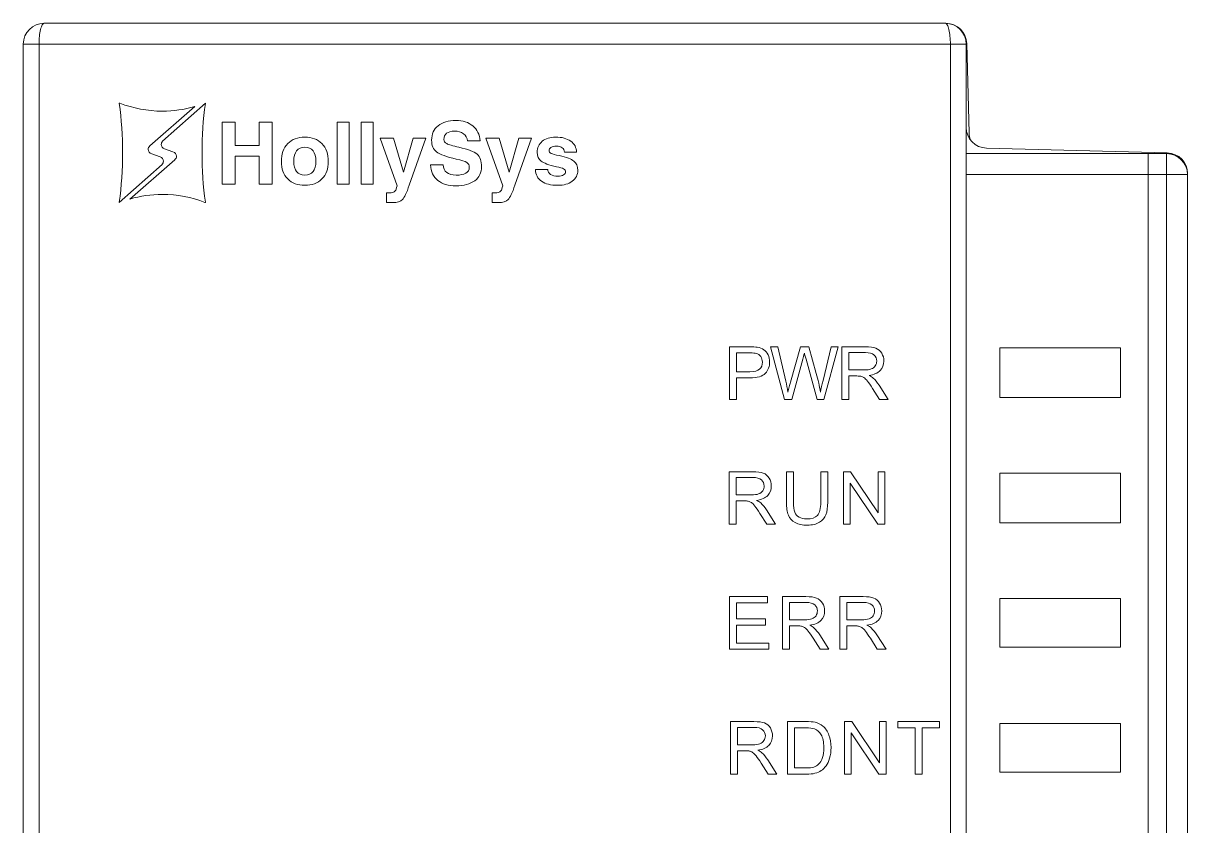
# Model space of a CAD drawing. Header units: millimetres. Extents: x 33157 to 59611, y -29750 to 1750.
# Drawn here: x 53667.38 to 53712.09, y -640.01 to -609.18 of the extents above; entities that cross this region are included whole.
import ezdxf

# ---------------------------------------------------------------- set-up
doc = ezdxf.new("R2010")
doc.units = ezdxf.units.MM
doc.layers.get('0').update_dxf_attribs({"lineweight": 18})
doc.layers.add('layer 1', color=7, linetype='Continuous', lineweight=18)
doc.layers.add('细实线', color=7, linetype='Continuous', lineweight=20)

# ---------------------------------------------------------------- blocks, each defined once
blk = doc.blocks.new('LK240S')
at = {"layer": 'layer 1', "lineweight": 9}
for points in [[(53767.908, -643.128), (53772.541, -643.128), (53772.541, -641.224), (53767.908, -641.224)], [(53767.908, -647.938), (53772.541, -647.938), (53772.541, -646.035), (53767.908, -646.035)], [(53767.908, -652.723), (53772.541, -652.723), (53772.541, -650.845), (53767.908, -650.845)], [(53767.908, -657.523), (53772.541, -657.523), (53772.541, -655.645), (53767.908, -655.645)]]:
    blk.add_lwpolyline(points, close=True, dxfattribs=at)
at = {"layer": 'layer 1'}
for points, knots in [([(53773.603, -633.749), (53773.603, -633.749), (53774.319, -633.749), (53774.319, -633.749), (53774.531, -633.749), (53774.735, -633.833), (53774.885, -633.983), (53775.035, -634.133), (53775.119, -634.337), (53775.119, -634.549), (53775.119, -634.549), (53775.119, -699.34), (53775.119, -699.34), (53775.119, -699.34), (53766.619, -704.243), (53766.619, -704.243), (53766.619, -704.243), (53766.62, -701.29), (53766.62, -701.29), (53766.62, -701.29), (53771.603, -698.413), (53771.603, -698.413), (53772.841, -697.698), (53773.603, -696.378), (53773.603, -694.949), (53773.603, -694.949), (53773.603, -633.749), (53773.603, -633.749)], [0, 0, 0, 0, 139040.035363, 139040.035363, 139040.035363, 278080.070727, 278080.070727, 278080.070727, 417120.10609, 417120.10609, 417120.10609, 556160.141454, 556160.141454, 556160.141454, 695200.176817, 695200.176817, 695200.176817, 834240.212181, 834240.212181, 834240.212181, 973280.247544, 973280.247544, 973280.247544, 1112320.282907, 1112320.282907, 1112320.282907, 1251360.318271, 1251360.318271, 1251360.318271, 1251360.318271]), ([(53735.679, -633.881), (53735.679, -633.881), (53735.679, -633.881), (53735.679, -633.881), (53735.679, -633.881), (53735.349, -633.76), (53735.349, -633.76), (53735.271, -633.744), (53735.213, -633.675), (53735.213, -633.592), (53735.213, -633.54), (53735.236, -633.495), (53735.272, -633.463), (53735.272, -633.463), (53735.272, -633.462), (53735.272, -633.462), (53735.272, -633.462), (53737, -631.951), (53737, -631.951), (53736.605, -632.064), (53736.189, -632.125), (53735.758, -632.125), (53735.184, -632.125), (53734.636, -632.017), (53734.132, -631.822), (53734.124, -631.819), (53734.115, -631.817), (53734.107, -631.814), (53734.107, -631.814), (53734.107, -631.824), (53734.107, -631.824), (53734.19, -632.446), (53734.234, -633.08), (53734.234, -633.725), (53734.234, -634.369), (53734.19, -635.003), (53734.107, -635.624), (53734.107, -635.624), (53734.107, -635.638), (53734.107, -635.638), (53734.107, -635.638), (53735.746, -634.169), (53735.746, -634.169), (53735.746, -634.169), (53735.746, -634.168), (53735.746, -634.168), (53735.778, -634.137), (53735.799, -634.093), (53735.799, -634.044), (53735.799, -633.968), (53735.748, -633.903), (53735.679, -633.881)], [0, 0, 0, 0, 134971.403303, 134971.403303, 134971.403303, 269942.806607, 269942.806607, 269942.806607, 404914.20991, 404914.20991, 404914.20991, 539885.613213, 539885.613213, 539885.613213, 674857.016516, 674857.016516, 674857.016516, 809828.41982, 809828.41982, 809828.41982, 944799.823123, 944799.823123, 944799.823123, 1079771.226426, 1079771.226426, 1079771.226426, 1214742.62973, 1214742.62973, 1214742.62973, 1349714.033033, 1349714.033033, 1349714.033033, 1484685.436336, 1484685.436336, 1484685.436336, 1619656.839639, 1619656.839639, 1619656.839639, 1754628.242943, 1754628.242943, 1754628.242943, 1889599.646246, 1889599.646246, 1889599.646246, 2024571.049549, 2024571.049549, 2024571.049549, 2159542.452853, 2159542.452853, 2159542.452853, 2294513.856156, 2294513.856156, 2294513.856156, 2294513.856156]), ([(53735.837, -633.57), (53735.837, -633.57), (53735.837, -633.57), (53735.837, -633.57), (53735.837, -633.57), (53736.167, -633.69), (53736.167, -633.69), (53736.245, -633.707), (53736.303, -633.776), (53736.303, -633.859), (53736.303, -633.91), (53736.28, -633.956), (53736.244, -633.988), (53736.244, -633.988), (53736.244, -633.989), (53736.244, -633.989), (53736.244, -633.989), (53734.516, -635.5), (53734.516, -635.5), (53734.911, -635.387), (53735.327, -635.325), (53735.758, -635.325), (53736.332, -635.325), (53736.88, -635.433), (53737.384, -635.629), (53737.392, -635.632), (53737.401, -635.634), (53737.409, -635.637), (53737.409, -635.637), (53737.409, -635.626), (53737.409, -635.626), (53737.326, -635.005), (53737.281, -634.371), (53737.281, -633.726), (53737.281, -633.082), (53737.326, -632.448), (53737.409, -631.826), (53737.409, -631.826), (53737.409, -631.813), (53737.409, -631.813), (53737.409, -631.813), (53735.77, -633.281), (53735.77, -633.281), (53735.77, -633.281), (53735.77, -633.282), (53735.77, -633.282), (53735.738, -633.314), (53735.717, -633.357), (53735.717, -633.406), (53735.717, -633.483), (53735.767, -633.547), (53735.837, -633.57)], [0, 0, 0, 0, 134976.599701, 134976.599701, 134976.599701, 269953.199403, 269953.199403, 269953.199403, 404929.799104, 404929.799104, 404929.799104, 539906.398805, 539906.398805, 539906.398805, 674882.998507, 674882.998507, 674882.998507, 809859.598208, 809859.598208, 809859.598208, 944836.197909, 944836.197909, 944836.197909, 1079812.797611, 1079812.797611, 1079812.797611, 1214789.397312, 1214789.397312, 1214789.397312, 1349765.997014, 1349765.997014, 1349765.997014, 1484742.596715, 1484742.596715, 1484742.596715, 1619719.196416, 1619719.196416, 1619719.196416, 1754695.796118, 1754695.796118, 1754695.796118, 1889672.395819, 1889672.395819, 1889672.395819, 2024648.99552, 2024648.99552, 2024648.99552, 2159625.595222, 2159625.595222, 2159625.595222, 2294602.194923, 2294602.194923, 2294602.194923, 2294602.194923]), ([(53738.053, -632.548), (53738.053, -632.548), (53738.301, -632.548), (53738.301, -632.548), (53738.301, -632.548), (53738.55, -632.548), (53738.55, -632.548), (53738.55, -632.548), (53738.55, -633.439), (53738.55, -633.439), (53738.55, -633.439), (53739.481, -633.439), (53739.481, -633.439), (53739.481, -633.439), (53739.481, -632.548), (53739.481, -632.548), (53739.481, -632.548), (53739.729, -632.548), (53739.729, -632.548), (53739.729, -632.548), (53739.979, -632.548), (53739.979, -632.548), (53739.979, -632.548), (53739.979, -634.928), (53739.979, -634.928), (53739.979, -634.928), (53739.731, -634.928), (53739.731, -634.928), (53739.731, -634.928), (53739.481, -634.928), (53739.481, -634.928), (53739.481, -634.928), (53739.481, -633.849), (53739.481, -633.849), (53739.481, -633.849), (53738.55, -633.849), (53738.55, -633.849), (53738.55, -633.849), (53738.55, -634.928), (53738.55, -634.928), (53738.55, -634.928), (53738.302, -634.928), (53738.302, -634.928), (53738.302, -634.928), (53738.053, -634.928), (53738.053, -634.928), (53738.053, -634.928), (53738.053, -632.548), (53738.053, -632.548)], [0, 0, 0, 0, 135282.318152, 135282.318152, 135282.318152, 270564.636305, 270564.636305, 270564.636305, 405846.954457, 405846.954457, 405846.954457, 541129.27261, 541129.27261, 541129.27261, 676411.590762, 676411.590762, 676411.590762, 811693.908914, 811693.908914, 811693.908914, 946976.227067, 946976.227067, 946976.227067, 1082258.545219, 1082258.545219, 1082258.545219, 1217540.863372, 1217540.863372, 1217540.863372, 1352823.181524, 1352823.181524, 1352823.181524, 1488105.499676, 1488105.499676, 1488105.499676, 1623387.817829, 1623387.817829, 1623387.817829, 1758670.135981, 1758670.135981, 1758670.135981, 1893952.454134, 1893952.454134, 1893952.454134, 2029234.772286, 2029234.772286, 2029234.772286, 2164517.090438, 2164517.090438, 2164517.090438, 2164517.090438]), ([(53742.468, -632.548), (53742.468, -632.548), (53742.699, -632.548), (53742.699, -632.548), (53742.699, -632.548), (53742.932, -632.548), (53742.932, -632.548), (53742.932, -632.548), (53742.932, -634.928), (53742.932, -634.928), (53742.932, -634.928), (53742.701, -634.928), (53742.701, -634.928), (53742.701, -634.928), (53742.468, -634.928), (53742.468, -634.928), (53742.468, -634.928), (53742.468, -632.548), (53742.468, -632.548)], [0, 0, 0, 0, 143258.309483, 143258.309483, 143258.309483, 286516.618966, 286516.618966, 286516.618966, 429774.92845, 429774.92845, 429774.92845, 573033.237933, 573033.237933, 573033.237933, 716291.547416, 716291.547416, 716291.547416, 859549.856899, 859549.856899, 859549.856899, 859549.856899]), ([(53743.39, -632.548), (53743.39, -632.548), (53743.621, -632.548), (53743.621, -632.548), (53743.621, -632.548), (53743.854, -632.548), (53743.854, -632.548), (53743.854, -632.548), (53743.854, -634.928), (53743.854, -634.928), (53743.854, -634.928), (53743.623, -634.928), (53743.623, -634.928), (53743.623, -634.928), (53743.39, -634.928), (53743.39, -634.928), (53743.39, -634.928), (53743.39, -632.548), (53743.39, -632.548)], [0, 0, 0, 0, 143260.751696, 143260.751696, 143260.751696, 286521.503392, 286521.503392, 286521.503392, 429782.255088, 429782.255088, 429782.255088, 573043.006784, 573043.006784, 573043.006784, 716303.75848, 716303.75848, 716303.75848, 859564.510176, 859564.510176, 859564.510176, 859564.510176]), ([(53747.472, -633.263), (53747.463, -633.15), (53747.414, -633.059), (53747.323, -632.993), (53747.232, -632.926), (53747.114, -632.893), (53746.969, -632.893), (53746.843, -632.893), (53746.744, -632.921), (53746.673, -632.976), (53746.601, -633.032), (53746.566, -633.109), (53746.566, -633.209), (53746.566, -633.28), (53746.603, -633.335), (53746.678, -633.374), (53746.751, -633.413), (53746.907, -633.458), (53747.146, -633.511), (53747.492, -633.589), (53747.724, -633.679), (53747.84, -633.78), (53747.957, -633.881), (53748.016, -634.042), (53748.016, -634.264), (53748.016, -634.488), (53747.928, -634.665), (53747.752, -634.796), (53747.576, -634.928), (53747.338, -634.993), (53747.037, -634.993), (53746.736, -634.993), (53746.501, -634.923), (53746.331, -634.784), (53746.162, -634.645), (53746.071, -634.447), (53746.059, -634.19), (53746.059, -634.19), (53746.538, -634.19), (53746.538, -634.19), (53746.544, -634.316), (53746.59, -634.413), (53746.676, -634.481), (53746.762, -634.549), (53746.883, -634.583), (53747.037, -634.583), (53747.196, -634.583), (53747.32, -634.558), (53747.409, -634.506), (53747.498, -634.455), (53747.543, -634.384), (53747.543, -634.294), (53747.543, -634.204), (53747.511, -634.138), (53747.447, -634.096), (53747.384, -634.054), (53747.25, -634.01), (53747.045, -633.965), (53746.667, -633.881), (53746.415, -633.789), (53746.287, -633.691), (53746.161, -633.594), (53746.097, -633.442), (53746.097, -633.236), (53746.097, -633.005), (53746.181, -632.822), (53746.349, -632.686), (53746.516, -632.551), (53746.742, -632.483), (53747.027, -632.483), (53747.294, -632.483), (53747.511, -632.553), (53747.679, -632.694), (53747.846, -632.835), (53747.939, -633.024), (53747.957, -633.263), (53747.957, -633.263), (53747.472, -633.263), (53747.472, -633.263)], [0, 0, 0, 0, 133463.92279, 133463.92279, 133463.92279, 266927.84558, 266927.84558, 266927.84558, 400391.76837, 400391.76837, 400391.76837, 533855.69116, 533855.69116, 533855.69116, 667319.61395, 667319.61395, 667319.61395, 800783.536741, 800783.536741, 800783.536741, 934247.459531, 934247.459531, 934247.459531, 1067711.382321, 1067711.382321, 1067711.382321, 1201175.305111, 1201175.305111, 1201175.305111, 1334639.227901, 1334639.227901, 1334639.227901, 1468103.150691, 1468103.150691, 1468103.150691, 1601567.073481, 1601567.073481, 1601567.073481, 1735030.996271, 1735030.996271, 1735030.996271, 1868494.919061, 1868494.919061, 1868494.919061, 2001958.841851, 2001958.841851, 2001958.841851, 2135422.764642, 2135422.764642, 2135422.764642, 2268886.687432, 2268886.687432, 2268886.687432, 2402350.610222, 2402350.610222, 2402350.610222, 2535814.533012, 2535814.533012, 2535814.533012, 2669278.455802, 2669278.455802, 2669278.455802, 2802742.378592, 2802742.378592, 2802742.378592, 2936206.301382, 2936206.301382, 2936206.301382, 3069670.224172, 3069670.224172, 3069670.224172, 3203134.146962, 3203134.146962, 3203134.146962, 3336598.069752, 3336598.069752, 3336598.069752, 3470061.992543, 3470061.992543, 3470061.992543, 3470061.992543]), ([(53740.571, -634.727), (53740.408, -634.562), (53740.327, -634.339), (53740.327, -634.058), (53740.327, -633.771), (53740.408, -633.543), (53740.571, -633.374), (53740.733, -633.206), (53740.952, -633.121), (53741.228, -633.121), (53741.505, -633.121), (53741.725, -633.206), (53741.887, -633.374), (53742.049, -633.543), (53742.13, -633.771), (53742.13, -634.058), (53742.13, -634.339), (53742.049, -634.562), (53741.887, -634.727), (53741.725, -634.892), (53741.505, -634.974), (53741.228, -634.974), (53740.952, -634.974), (53740.733, -634.892), (53740.571, -634.727)], [0, 0, 0, 0, 140068.244297, 140068.244297, 140068.244297, 280136.488594, 280136.488594, 280136.488594, 420204.732892, 420204.732892, 420204.732892, 560272.977189, 560272.977189, 560272.977189, 700341.221486, 700341.221486, 700341.221486, 840409.465783, 840409.465783, 840409.465783, 980477.71008, 980477.71008, 980477.71008, 1120545.954378, 1120545.954378, 1120545.954378, 1120545.954378]), ([(53745.239, -634.966), (53745.137, -635.263), (53745.05, -635.449), (53744.978, -635.525), (53744.905, -635.6), (53744.776, -635.638), (53744.59, -635.638), (53744.59, -635.638), (53744.368, -635.633), (53744.368, -635.633), (53744.368, -635.633), (53744.368, -635.261), (53744.368, -635.261), (53744.379, -635.265), (53744.409, -635.267), (53744.457, -635.267), (53744.582, -635.267), (53744.663, -635.242), (53744.7, -635.191), (53744.724, -635.159), (53744.748, -635.092), (53744.772, -634.99), (53744.772, -634.99), (53744.115, -633.167), (53744.115, -633.167), (53744.115, -633.167), (53744.37, -633.167), (53744.37, -633.167), (53744.37, -633.167), (53744.628, -633.167), (53744.628, -633.167), (53744.628, -633.167), (53745.011, -634.474), (53745.011, -634.474), (53745.011, -634.474), (53745.012, -634.474), (53745.012, -634.474), (53745.012, -634.474), (53745.385, -633.167), (53745.385, -633.167), (53745.385, -633.167), (53745.628, -633.167), (53745.628, -633.167), (53745.628, -633.167), (53745.871, -633.167), (53745.871, -633.167), (53745.871, -633.167), (53745.239, -634.966), (53745.239, -634.966)], [0, 0, 0, 0, 135298.831799, 135298.831799, 135298.831799, 270597.663598, 270597.663598, 270597.663598, 405896.495396, 405896.495396, 405896.495396, 541195.327195, 541195.327195, 541195.327195, 676494.158994, 676494.158994, 676494.158994, 811792.990793, 811792.990793, 811792.990793, 947091.822592, 947091.822592, 947091.822592, 1082390.654391, 1082390.654391, 1082390.654391, 1217689.486189, 1217689.486189, 1217689.486189, 1352988.317988, 1352988.317988, 1352988.317988, 1488287.149787, 1488287.149787, 1488287.149787, 1623585.981586, 1623585.981586, 1623585.981586, 1758884.813385, 1758884.813385, 1758884.813385, 1894183.645184, 1894183.645184, 1894183.645184, 2029482.476982, 2029482.476982, 2029482.476982, 2164781.308781, 2164781.308781, 2164781.308781, 2164781.308781]), ([(53749.296, -634.966), (53749.194, -635.263), (53749.107, -635.449), (53749.035, -635.525), (53748.962, -635.6), (53748.833, -635.638), (53748.647, -635.638), (53748.647, -635.638), (53748.425, -635.633), (53748.425, -635.633), (53748.425, -635.633), (53748.425, -635.261), (53748.425, -635.261), (53748.436, -635.265), (53748.466, -635.267), (53748.515, -635.267), (53748.639, -635.267), (53748.72, -635.242), (53748.758, -635.191), (53748.781, -635.159), (53748.805, -635.092), (53748.829, -634.99), (53748.829, -634.99), (53748.172, -633.167), (53748.172, -633.167), (53748.172, -633.167), (53748.428, -633.167), (53748.428, -633.167), (53748.428, -633.167), (53748.685, -633.167), (53748.685, -633.167), (53748.685, -633.167), (53749.068, -634.474), (53749.068, -634.474), (53749.068, -634.474), (53749.069, -634.474), (53749.069, -634.474), (53749.069, -634.474), (53749.442, -633.167), (53749.442, -633.167), (53749.442, -633.167), (53749.685, -633.167), (53749.685, -633.167), (53749.685, -633.167), (53749.928, -633.167), (53749.928, -633.167), (53749.928, -633.167), (53749.296, -634.966), (53749.296, -634.966)], [0, 0, 0, 0, 135308.984877, 135308.984877, 135308.984877, 270617.969754, 270617.969754, 270617.969754, 405926.954632, 405926.954632, 405926.954632, 541235.939509, 541235.939509, 541235.939509, 676544.924386, 676544.924386, 676544.924386, 811853.909263, 811853.909263, 811853.909263, 947162.894141, 947162.894141, 947162.894141, 1082471.879018, 1082471.879018, 1082471.879018, 1217780.863895, 1217780.863895, 1217780.863895, 1353089.848772, 1353089.848772, 1353089.848772, 1488398.833649, 1488398.833649, 1488398.833649, 1623707.818527, 1623707.818527, 1623707.818527, 1759016.803404, 1759016.803404, 1759016.803404, 1894325.788281, 1894325.788281, 1894325.788281, 2029634.773158, 2029634.773158, 2029634.773158, 2164943.758036, 2164943.758036, 2164943.758036, 2164943.758036]), ([(53751.197, -633.696), (53751.197, -633.628), (53751.169, -633.573), (53751.113, -633.532), (53751.057, -633.491), (53750.982, -633.47), (53750.889, -633.47), (53750.8, -633.47), (53750.73, -633.486), (53750.679, -633.516), (53750.629, -633.547), (53750.604, -633.59), (53750.604, -633.645), (53750.604, -633.684), (53750.633, -633.718), (53750.69, -633.746), (53750.746, -633.773), (53750.846, -633.802), (53750.99, -633.835), (53751.275, -633.899), (53751.466, -633.968), (53751.562, -634.044), (53751.659, -634.119), (53751.707, -634.238), (53751.707, -634.4), (53751.707, -634.572), (53751.637, -634.711), (53751.497, -634.817), (53751.357, -634.922), (53751.172, -634.974), (53750.943, -634.974), (53750.672, -634.974), (53750.463, -634.923), (53750.317, -634.819), (53750.17, -634.715), (53750.092, -634.564), (53750.083, -634.366), (53750.083, -634.366), (53750.555, -634.366), (53750.555, -634.366), (53750.559, -634.447), (53750.595, -634.51), (53750.663, -634.556), (53750.732, -634.602), (53750.825, -634.625), (53750.943, -634.625), (53751.036, -634.625), (53751.109, -634.609), (53751.161, -634.577), (53751.213, -634.545), (53751.24, -634.501), (53751.24, -634.444), (53751.24, -634.404), (53751.214, -634.37), (53751.164, -634.342), (53751.113, -634.315), (53751.024, -634.287), (53750.896, -634.259), (53750.598, -634.192), (53750.399, -634.121), (53750.299, -634.047), (53750.198, -633.974), (53750.148, -633.86), (53750.148, -633.705), (53750.148, -633.531), (53750.213, -633.389), (53750.343, -633.282), (53750.474, -633.175), (53750.645, -633.121), (53750.858, -633.121), (53751.097, -633.121), (53751.29, -633.174), (53751.437, -633.279), (53751.584, -633.384), (53751.657, -633.523), (53751.657, -633.696), (53751.657, -633.696), (53751.657, -633.696), (53751.657, -633.696), (53751.657, -633.696), (53751.197, -633.696), (53751.197, -633.696)], [0, 0, 0, 0, 133354.136206, 133354.136206, 133354.136206, 266708.272412, 266708.272412, 266708.272412, 400062.408618, 400062.408618, 400062.408618, 533416.544825, 533416.544825, 533416.544825, 666770.681031, 666770.681031, 666770.681031, 800124.817237, 800124.817237, 800124.817237, 933478.953443, 933478.953443, 933478.953443, 1066833.089649, 1066833.089649, 1066833.089649, 1200187.225855, 1200187.225855, 1200187.225855, 1333541.362061, 1333541.362061, 1333541.362061, 1466895.498267, 1466895.498267, 1466895.498267, 1600249.634474, 1600249.634474, 1600249.634474, 1733603.77068, 1733603.77068, 1733603.77068, 1866957.906886, 1866957.906886, 1866957.906886, 2000312.043092, 2000312.043092, 2000312.043092, 2133666.179298, 2133666.179298, 2133666.179298, 2267020.315504, 2267020.315504, 2267020.315504, 2400374.45171, 2400374.45171, 2400374.45171, 2533728.587917, 2533728.587917, 2533728.587917, 2667082.724123, 2667082.724123, 2667082.724123, 2800436.860329, 2800436.860329, 2800436.860329, 2933790.996535, 2933790.996535, 2933790.996535, 3067145.132741, 3067145.132741, 3067145.132741, 3200499.268947, 3200499.268947, 3200499.268947, 3333853.405153, 3333853.405153, 3333853.405153, 3467207.541359, 3467207.541359, 3467207.541359, 3600561.677566, 3600561.677566, 3600561.677566, 3600561.677566]), ([(53741.544, -634.449), (53741.617, -634.359), (53741.653, -634.227), (53741.653, -634.053), (53741.653, -633.875), (53741.617, -633.74), (53741.544, -633.648), (53741.472, -633.556), (53741.366, -633.51), (53741.228, -633.51), (53741.089, -633.51), (53740.984, -633.556), (53740.912, -633.648), (53740.84, -633.74), (53740.804, -633.875), (53740.804, -634.053), (53740.804, -634.227), (53740.84, -634.359), (53740.912, -634.449), (53740.984, -634.54), (53741.089, -634.585), (53741.228, -634.585), (53741.366, -634.585), (53741.472, -634.54), (53741.544, -634.449)], [0, 0, 0, 0, 140069.464508, 140069.464508, 140069.464508, 280138.929016, 280138.929016, 280138.929016, 420208.393524, 420208.393524, 420208.393524, 560277.858032, 560277.858032, 560277.858032, 700347.32254, 700347.32254, 700347.32254, 840416.787048, 840416.787048, 840416.787048, 980486.251556, 980486.251556, 980486.251556, 1120555.716064, 1120555.716064, 1120555.716064, 1120555.716064]), ([(53761.846, -643.197), (53761.846, -643.197), (53761.846, -641.177), (53761.846, -641.177), (53761.846, -641.177), (53762.741, -641.177), (53762.741, -641.177), (53762.922, -641.177), (53763.058, -641.195), (53763.152, -641.231), (53763.246, -641.267), (53763.32, -641.331), (53763.376, -641.423), (53763.432, -641.515), (53763.46, -641.616), (53763.46, -641.727), (53763.46, -641.871), (53763.414, -641.992), (53763.321, -642.09), (53763.228, -642.188), (53763.085, -642.25), (53762.891, -642.277), (53762.962, -642.311), (53763.016, -642.345), (53763.053, -642.378), (53763.131, -642.449), (53763.205, -642.539), (53763.274, -642.647), (53763.274, -642.647), (53763.623, -643.197), (53763.623, -643.197), (53763.623, -643.197), (53763.289, -643.197), (53763.289, -643.197), (53763.289, -643.197), (53763.022, -642.777), (53763.022, -642.777), (53762.945, -642.655), (53762.88, -642.562), (53762.83, -642.498), (53762.779, -642.433), (53762.734, -642.389), (53762.694, -642.363), (53762.654, -642.337), (53762.613, -642.32), (53762.572, -642.309), (53762.542, -642.303), (53762.493, -642.3), (53762.423, -642.3), (53762.423, -642.3), (53762.114, -642.3), (53762.114, -642.3), (53762.114, -642.3), (53762.114, -643.197), (53762.114, -643.197), (53762.114, -643.197), (53761.846, -643.197), (53761.846, -643.197)], [0, 0, 0, 0, 134579.878537, 134579.878537, 134579.878537, 269159.757074, 269159.757074, 269159.757074, 403739.635611, 403739.635611, 403739.635611, 538319.514147, 538319.514147, 538319.514147, 672899.392684, 672899.392684, 672899.392684, 807479.271221, 807479.271221, 807479.271221, 942059.149758, 942059.149758, 942059.149758, 1076639.028295, 1076639.028295, 1076639.028295, 1211218.906832, 1211218.906832, 1211218.906832, 1345798.785369, 1345798.785369, 1345798.785369, 1480378.663906, 1480378.663906, 1480378.663906, 1614958.542442, 1614958.542442, 1614958.542442, 1749538.420979, 1749538.420979, 1749538.420979, 1884118.299516, 1884118.299516, 1884118.299516, 2018698.178053, 2018698.178053, 2018698.178053, 2153278.05659, 2153278.05659, 2153278.05659, 2287857.935127, 2287857.935127, 2287857.935127, 2422437.813664, 2422437.813664, 2422437.813664, 2557017.692201, 2557017.692201, 2557017.692201, 2557017.692201]), ([(53757.529, -643.197), (53757.529, -643.197), (53757.529, -641.177), (53757.529, -641.177), (53757.529, -641.177), (53758.292, -641.177), (53758.292, -641.177), (53758.426, -641.177), (53758.529, -641.183), (53758.6, -641.196), (53758.699, -641.212), (53758.782, -641.244), (53758.85, -641.29), (53758.917, -641.336), (53758.971, -641.401), (53759.012, -641.485), (53759.053, -641.568), (53759.073, -641.66), (53759.073, -641.76), (53759.073, -641.931), (53759.018, -642.076), (53758.909, -642.195), (53758.8, -642.314), (53758.602, -642.373), (53758.316, -642.373), (53758.316, -642.373), (53757.797, -642.373), (53757.797, -642.373), (53757.797, -642.373), (53757.797, -643.197), (53757.797, -643.197), (53757.797, -643.197), (53757.529, -643.197), (53757.529, -643.197)], [0, 0, 0, 0, 137485.013553, 137485.013553, 137485.013553, 274970.027105, 274970.027105, 274970.027105, 412455.040658, 412455.040658, 412455.040658, 549940.05421, 549940.05421, 549940.05421, 687425.067763, 687425.067763, 687425.067763, 824910.081315, 824910.081315, 824910.081315, 962395.094868, 962395.094868, 962395.094868, 1099880.10842, 1099880.10842, 1099880.10842, 1237365.121973, 1237365.121973, 1237365.121973, 1374850.135525, 1374850.135525, 1374850.135525, 1512335.149078, 1512335.149078, 1512335.149078, 1512335.149078]), ([(53757.797, -642.136), (53757.797, -642.136), (53758.319, -642.136), (53758.319, -642.136), (53758.493, -642.136), (53758.615, -642.104), (53758.688, -642.04), (53758.76, -641.975), (53758.796, -641.885), (53758.796, -641.768), (53758.796, -641.684), (53758.775, -641.611), (53758.732, -641.551), (53758.69, -641.491), (53758.633, -641.451), (53758.564, -641.431), (53758.518, -641.42), (53758.435, -641.414), (53758.314, -641.414), (53758.314, -641.414), (53757.797, -641.414), (53757.797, -641.414), (53757.797, -641.414), (53757.797, -642.136), (53757.797, -642.136)], [0, 0, 0, 0, 140124.788866, 140124.788866, 140124.788866, 280249.577731, 280249.577731, 280249.577731, 420374.366597, 420374.366597, 420374.366597, 560499.155462, 560499.155462, 560499.155462, 700623.944328, 700623.944328, 700623.944328, 840748.733193, 840748.733193, 840748.733193, 980873.522059, 980873.522059, 980873.522059, 1120998.310924, 1120998.310924, 1120998.310924, 1120998.310924]), ([(53759.643, -643.197), (53759.643, -643.197), (53759.111, -641.177), (53759.111, -641.177), (53759.111, -641.177), (53759.388, -641.177), (53759.388, -641.177), (53759.388, -641.177), (53759.691, -642.502), (53759.691, -642.502), (53759.724, -642.64), (53759.753, -642.778), (53759.778, -642.915), (53759.831, -642.699), (53759.862, -642.575), (53759.871, -642.542), (53759.871, -642.542), (53760.253, -641.177), (53760.253, -641.177), (53760.253, -641.177), (53760.575, -641.177), (53760.575, -641.177), (53760.575, -641.177), (53760.865, -642.2), (53760.865, -642.2), (53760.936, -642.454), (53760.989, -642.692), (53761.023, -642.915), (53761.049, -642.787), (53761.084, -642.641), (53761.126, -642.476), (53761.126, -642.476), (53761.441, -641.177), (53761.441, -641.177), (53761.441, -641.177), (53761.71, -641.177), (53761.71, -641.177), (53761.71, -641.177), (53761.157, -643.197), (53761.157, -643.197), (53761.157, -643.197), (53760.897, -643.197), (53760.897, -643.197), (53760.897, -643.197), (53760.473, -641.658), (53760.473, -641.658), (53760.437, -641.529), (53760.415, -641.45), (53760.407, -641.421), (53760.384, -641.513), (53760.364, -641.592), (53760.346, -641.657), (53760.346, -641.657), (53759.922, -643.197), (53759.922, -643.197), (53759.922, -643.197), (53759.643, -643.197), (53759.643, -643.197)], [0, 0, 0, 0, 134570.873986, 134570.873986, 134570.873986, 269141.747972, 269141.747972, 269141.747972, 403712.621958, 403712.621958, 403712.621958, 538283.495945, 538283.495945, 538283.495945, 672854.369931, 672854.369931, 672854.369931, 807425.243917, 807425.243917, 807425.243917, 941996.117903, 941996.117903, 941996.117903, 1076566.991889, 1076566.991889, 1076566.991889, 1211137.865875, 1211137.865875, 1211137.865875, 1345708.739862, 1345708.739862, 1345708.739862, 1480279.613848, 1480279.613848, 1480279.613848, 1614850.487834, 1614850.487834, 1614850.487834, 1749421.36182, 1749421.36182, 1749421.36182, 1883992.235806, 1883992.235806, 1883992.235806, 2018563.109792, 2018563.109792, 2018563.109792, 2153133.983778, 2153133.983778, 2153133.983778, 2287704.857765, 2287704.857765, 2287704.857765, 2422275.731751, 2422275.731751, 2422275.731751, 2556846.605737, 2556846.605737, 2556846.605737, 2556846.605737]), ([(53762.114, -642.068), (53762.114, -642.068), (53762.688, -642.068), (53762.688, -642.068), (53762.81, -642.068), (53762.905, -642.056), (53762.974, -642.03), (53763.042, -642.005), (53763.095, -641.965), (53763.13, -641.909), (53763.166, -641.853), (53763.184, -641.793), (53763.184, -641.728), (53763.184, -641.632), (53763.149, -641.553), (53763.08, -641.492), (53763.011, -641.43), (53762.902, -641.4), (53762.753, -641.4), (53762.753, -641.4), (53762.114, -641.4), (53762.114, -641.4), (53762.114, -641.4), (53762.114, -642.068), (53762.114, -642.068)], [0, 0, 0, 0, 140136.303421, 140136.303421, 140136.303421, 280272.606841, 280272.606841, 280272.606841, 420408.910262, 420408.910262, 420408.910262, 560545.213682, 560545.213682, 560545.213682, 700681.517103, 700681.517103, 700681.517103, 840817.820524, 840817.820524, 840817.820524, 980954.123944, 980954.123944, 980954.123944, 1121090.427365, 1121090.427365, 1121090.427365, 1121090.427365]), ([(53757.524, -647.997), (53757.524, -647.997), (53757.524, -645.977), (53757.524, -645.977), (53757.524, -645.977), (53758.42, -645.977), (53758.42, -645.977), (53758.6, -645.977), (53758.737, -645.995), (53758.831, -646.031), (53758.924, -646.067), (53758.999, -646.131), (53759.055, -646.223), (53759.111, -646.315), (53759.139, -646.416), (53759.139, -646.527), (53759.139, -646.671), (53759.092, -646.792), (53758.999, -646.89), (53758.907, -646.988), (53758.764, -647.05), (53758.57, -647.077), (53758.641, -647.111), (53758.695, -647.145), (53758.731, -647.178), (53758.809, -647.249), (53758.883, -647.339), (53758.952, -647.447), (53758.952, -647.447), (53759.302, -647.997), (53759.302, -647.997), (53759.302, -647.997), (53758.968, -647.997), (53758.968, -647.997), (53758.968, -647.997), (53758.701, -647.577), (53758.701, -647.577), (53758.623, -647.455), (53758.559, -647.362), (53758.508, -647.298), (53758.458, -647.233), (53758.412, -647.189), (53758.372, -647.163), (53758.333, -647.137), (53758.292, -647.12), (53758.251, -647.109), (53758.221, -647.103), (53758.171, -647.1), (53758.102, -647.1), (53758.102, -647.1), (53757.793, -647.1), (53757.793, -647.1), (53757.793, -647.1), (53757.793, -647.997), (53757.793, -647.997), (53757.793, -647.997), (53757.524, -647.997), (53757.524, -647.997)], [0, 0, 0, 0, 134575.070747, 134575.070747, 134575.070747, 269150.141495, 269150.141495, 269150.141495, 403725.212242, 403725.212242, 403725.212242, 538300.28299, 538300.28299, 538300.28299, 672875.353737, 672875.353737, 672875.353737, 807450.424485, 807450.424485, 807450.424485, 942025.495232, 942025.495232, 942025.495232, 1076600.56598, 1076600.56598, 1076600.56598, 1211175.636727, 1211175.636727, 1211175.636727, 1345750.707475, 1345750.707475, 1345750.707475, 1480325.778222, 1480325.778222, 1480325.778222, 1614900.84897, 1614900.84897, 1614900.84897, 1749475.919717, 1749475.919717, 1749475.919717, 1884050.990465, 1884050.990465, 1884050.990465, 2018626.061212, 2018626.061212, 2018626.061212, 2153201.13196, 2153201.13196, 2153201.13196, 2287776.202707, 2287776.202707, 2287776.202707, 2422351.273455, 2422351.273455, 2422351.273455, 2556926.344202, 2556926.344202, 2556926.344202, 2556926.344202]), ([(53761.037, -645.977), (53761.037, -645.977), (53761.305, -645.977), (53761.305, -645.977), (53761.305, -645.977), (53761.305, -647.144), (53761.305, -647.144), (53761.305, -647.347), (53761.282, -647.508), (53761.237, -647.628), (53761.191, -647.747), (53761.108, -647.844), (53760.988, -647.919), (53760.868, -647.993), (53760.712, -648.031), (53760.517, -648.031), (53760.328, -648.031), (53760.174, -647.999), (53760.054, -647.933), (53759.933, -647.868), (53759.848, -647.774), (53759.796, -647.65), (53759.745, -647.526), (53759.719, -647.358), (53759.719, -647.144), (53759.719, -647.144), (53759.719, -645.977), (53759.719, -645.977), (53759.719, -645.977), (53759.987, -645.977), (53759.987, -645.977), (53759.987, -645.977), (53759.987, -647.143), (53759.987, -647.143), (53759.987, -647.319), (53760.004, -647.448), (53760.036, -647.531), (53760.069, -647.614), (53760.124, -647.679), (53760.204, -647.723), (53760.283, -647.769), (53760.38, -647.791), (53760.494, -647.791), (53760.69, -647.791), (53760.829, -647.747), (53760.913, -647.658), (53760.996, -647.568), (53761.037, -647.397), (53761.037, -647.143), (53761.037, -647.143), (53761.037, -645.977), (53761.037, -645.977)], [0, 0, 0, 0, 135052.361927, 135052.361927, 135052.361927, 270104.723853, 270104.723853, 270104.723853, 405157.08578, 405157.08578, 405157.08578, 540209.447707, 540209.447707, 540209.447707, 675261.809634, 675261.809634, 675261.809634, 810314.17156, 810314.17156, 810314.17156, 945366.533487, 945366.533487, 945366.533487, 1080418.895414, 1080418.895414, 1080418.895414, 1215471.25734, 1215471.25734, 1215471.25734, 1350523.619267, 1350523.619267, 1350523.619267, 1485575.981194, 1485575.981194, 1485575.981194, 1620628.343121, 1620628.343121, 1620628.343121, 1755680.705047, 1755680.705047, 1755680.705047, 1890733.066974, 1890733.066974, 1890733.066974, 2025785.428901, 2025785.428901, 2025785.428901, 2160837.790828, 2160837.790828, 2160837.790828, 2295890.152754, 2295890.152754, 2295890.152754, 2295890.152754]), ([(53761.906, -647.997), (53761.906, -647.997), (53761.906, -645.977), (53761.906, -645.977), (53761.906, -645.977), (53762.18, -645.977), (53762.18, -645.977), (53762.18, -645.977), (53763.241, -647.563), (53763.241, -647.563), (53763.241, -647.563), (53763.241, -645.977), (53763.241, -645.977), (53763.241, -645.977), (53763.497, -645.977), (53763.497, -645.977), (53763.497, -645.977), (53763.497, -647.997), (53763.497, -647.997), (53763.497, -647.997), (53763.223, -647.997), (53763.223, -647.997), (53763.223, -647.997), (53762.163, -646.411), (53762.163, -646.411), (53762.163, -646.411), (53762.163, -647.997), (53762.163, -647.997), (53762.163, -647.997), (53761.906, -647.997), (53761.906, -647.997)], [0, 0, 0, 0, 138225.526312, 138225.526312, 138225.526312, 276451.052624, 276451.052624, 276451.052624, 414676.578936, 414676.578936, 414676.578936, 552902.105248, 552902.105248, 552902.105248, 691127.63156, 691127.63156, 691127.63156, 829353.157872, 829353.157872, 829353.157872, 967578.684184, 967578.684184, 967578.684184, 1105804.210496, 1105804.210496, 1105804.210496, 1244029.736808, 1244029.736808, 1244029.736808, 1382255.26312, 1382255.26312, 1382255.26312, 1382255.26312]), ([(53757.793, -646.868), (53757.793, -646.868), (53758.366, -646.868), (53758.366, -646.868), (53758.489, -646.868), (53758.584, -646.856), (53758.652, -646.83), (53758.721, -646.805), (53758.773, -646.765), (53758.809, -646.709), (53758.844, -646.653), (53758.862, -646.593), (53758.862, -646.528), (53758.862, -646.432), (53758.828, -646.353), (53758.759, -646.292), (53758.69, -646.23), (53758.58, -646.2), (53758.431, -646.2), (53758.431, -646.2), (53757.793, -646.2), (53757.793, -646.2), (53757.793, -646.2), (53757.793, -646.868), (53757.793, -646.868)], [0, 0, 0, 0, 140131.430558, 140131.430558, 140131.430558, 280262.861116, 280262.861116, 280262.861116, 420394.291674, 420394.291674, 420394.291674, 560525.722232, 560525.722232, 560525.722232, 700657.15279, 700657.15279, 700657.15279, 840788.583348, 840788.583348, 840788.583348, 980920.013906, 980920.013906, 980920.013906, 1121051.444464, 1121051.444464, 1121051.444464, 1121051.444464]), ([(53757.53, -652.797), (53757.53, -652.797), (53757.53, -650.777), (53757.53, -650.777), (53757.53, -650.777), (53758.989, -650.777), (53758.989, -650.777), (53758.989, -650.777), (53758.989, -651.014), (53758.989, -651.014), (53758.989, -651.014), (53757.799, -651.014), (53757.799, -651.014), (53757.799, -651.014), (53757.799, -651.635), (53757.799, -651.635), (53757.799, -651.635), (53758.913, -651.635), (53758.913, -651.635), (53758.913, -651.635), (53758.913, -651.872), (53758.913, -651.872), (53758.913, -651.872), (53757.799, -651.872), (53757.799, -651.872), (53757.799, -651.872), (53757.799, -652.56), (53757.799, -652.56), (53757.799, -652.56), (53759.037, -652.56), (53759.037, -652.56), (53759.037, -652.56), (53759.037, -652.797), (53759.037, -652.797), (53759.037, -652.797), (53757.53, -652.797), (53757.53, -652.797)], [0, 0, 0, 0, 136944.917821, 136944.917821, 136944.917821, 273889.835642, 273889.835642, 273889.835642, 410834.753463, 410834.753463, 410834.753463, 547779.671284, 547779.671284, 547779.671284, 684724.589105, 684724.589105, 684724.589105, 821669.506926, 821669.506926, 821669.506926, 958614.424747, 958614.424747, 958614.424747, 1095559.342568, 1095559.342568, 1095559.342568, 1232504.260389, 1232504.260389, 1232504.260389, 1369449.17821, 1369449.17821, 1369449.17821, 1506394.096031, 1506394.096031, 1506394.096031, 1643339.013852, 1643339.013852, 1643339.013852, 1643339.013852]), ([(53759.57, -652.797), (53759.57, -652.797), (53759.57, -650.777), (53759.57, -650.777), (53759.57, -650.777), (53760.465, -650.777), (53760.465, -650.777), (53760.645, -650.777), (53760.782, -650.795), (53760.876, -650.831), (53760.969, -650.867), (53761.044, -650.931), (53761.1, -651.023), (53761.156, -651.115), (53761.184, -651.216), (53761.184, -651.327), (53761.184, -651.471), (53761.137, -651.592), (53761.045, -651.69), (53760.952, -651.788), (53760.809, -651.85), (53760.615, -651.877), (53760.686, -651.911), (53760.74, -651.945), (53760.777, -651.978), (53760.855, -652.049), (53760.928, -652.139), (53760.998, -652.247), (53760.998, -652.247), (53761.347, -652.797), (53761.347, -652.797), (53761.347, -652.797), (53761.013, -652.797), (53761.013, -652.797), (53761.013, -652.797), (53760.746, -652.377), (53760.746, -652.377), (53760.668, -652.255), (53760.604, -652.162), (53760.554, -652.098), (53760.503, -652.033), (53760.458, -651.989), (53760.418, -651.963), (53760.378, -651.937), (53760.337, -651.92), (53760.296, -651.909), (53760.266, -651.903), (53760.216, -651.9), (53760.147, -651.9), (53760.147, -651.9), (53759.838, -651.9), (53759.838, -651.9), (53759.838, -651.9), (53759.838, -652.797), (53759.838, -652.797), (53759.838, -652.797), (53759.57, -652.797), (53759.57, -652.797)], [0, 0, 0, 0, 134586.107112, 134586.107112, 134586.107112, 269172.214224, 269172.214224, 269172.214224, 403758.321336, 403758.321336, 403758.321336, 538344.428449, 538344.428449, 538344.428449, 672930.535561, 672930.535561, 672930.535561, 807516.642673, 807516.642673, 807516.642673, 942102.749785, 942102.749785, 942102.749785, 1076688.856897, 1076688.856897, 1076688.856897, 1211274.964009, 1211274.964009, 1211274.964009, 1345861.071121, 1345861.071121, 1345861.071121, 1480447.178234, 1480447.178234, 1480447.178234, 1615033.285346, 1615033.285346, 1615033.285346, 1749619.392458, 1749619.392458, 1749619.392458, 1884205.49957, 1884205.49957, 1884205.49957, 2018791.606682, 2018791.606682, 2018791.606682, 2153377.713794, 2153377.713794, 2153377.713794, 2287963.820907, 2287963.820907, 2287963.820907, 2422549.928019, 2422549.928019, 2422549.928019, 2557136.035131, 2557136.035131, 2557136.035131, 2557136.035131]), ([(53761.765, -652.797), (53761.765, -652.797), (53761.765, -650.777), (53761.765, -650.777), (53761.765, -650.777), (53762.66, -650.777), (53762.66, -650.777), (53762.84, -650.777), (53762.977, -650.795), (53763.071, -650.831), (53763.164, -650.867), (53763.239, -650.931), (53763.295, -651.023), (53763.351, -651.115), (53763.379, -651.216), (53763.379, -651.327), (53763.379, -651.471), (53763.332, -651.592), (53763.24, -651.69), (53763.147, -651.788), (53763.004, -651.85), (53762.81, -651.877), (53762.881, -651.911), (53762.935, -651.945), (53762.971, -651.978), (53763.05, -652.049), (53763.123, -652.139), (53763.193, -652.247), (53763.193, -652.247), (53763.542, -652.797), (53763.542, -652.797), (53763.542, -652.797), (53763.208, -652.797), (53763.208, -652.797), (53763.208, -652.797), (53762.941, -652.377), (53762.941, -652.377), (53762.863, -652.255), (53762.799, -652.162), (53762.749, -652.098), (53762.698, -652.033), (53762.653, -651.989), (53762.613, -651.963), (53762.573, -651.937), (53762.532, -651.92), (53762.491, -651.909), (53762.461, -651.903), (53762.411, -651.9), (53762.342, -651.9), (53762.342, -651.9), (53762.033, -651.9), (53762.033, -651.9), (53762.033, -651.9), (53762.033, -652.797), (53762.033, -652.797), (53762.033, -652.797), (53761.765, -652.797), (53761.765, -652.797)], [0, 0, 0, 0, 134591.569162, 134591.569162, 134591.569162, 269183.138324, 269183.138324, 269183.138324, 403774.707486, 403774.707486, 403774.707486, 538366.276648, 538366.276648, 538366.276648, 672957.84581, 672957.84581, 672957.84581, 807549.414972, 807549.414972, 807549.414972, 942140.984134, 942140.984134, 942140.984134, 1076732.553296, 1076732.553296, 1076732.553296, 1211324.122458, 1211324.122458, 1211324.122458, 1345915.69162, 1345915.69162, 1345915.69162, 1480507.260782, 1480507.260782, 1480507.260782, 1615098.829944, 1615098.829944, 1615098.829944, 1749690.399106, 1749690.399106, 1749690.399106, 1884281.968268, 1884281.968268, 1884281.968268, 2018873.53743, 2018873.53743, 2018873.53743, 2153465.106592, 2153465.106592, 2153465.106592, 2288056.675754, 2288056.675754, 2288056.675754, 2422648.244916, 2422648.244916, 2422648.244916, 2557239.814078, 2557239.814078, 2557239.814078, 2557239.814078]), ([(53759.838, -651.668), (53759.838, -651.668), (53760.412, -651.668), (53760.412, -651.668), (53760.534, -651.668), (53760.629, -651.656), (53760.698, -651.63), (53760.766, -651.605), (53760.818, -651.565), (53760.854, -651.509), (53760.889, -651.453), (53760.907, -651.393), (53760.907, -651.328), (53760.907, -651.232), (53760.873, -651.153), (53760.804, -651.092), (53760.735, -651.03), (53760.626, -651), (53760.476, -651), (53760.476, -651), (53759.838, -651), (53759.838, -651), (53759.838, -651), (53759.838, -651.668), (53759.838, -651.668)], [0, 0, 0, 0, 140143.053435, 140143.053435, 140143.053435, 280286.10687, 280286.10687, 280286.10687, 420429.160305, 420429.160305, 420429.160305, 560572.21374, 560572.21374, 560572.21374, 700715.267175, 700715.267175, 700715.267175, 840858.32061, 840858.32061, 840858.32061, 981001.374045, 981001.374045, 981001.374045, 1121144.42748, 1121144.42748, 1121144.42748, 1121144.42748]), ([(53762.033, -651.668), (53762.033, -651.668), (53762.606, -651.668), (53762.606, -651.668), (53762.729, -651.668), (53762.824, -651.656), (53762.892, -651.63), (53762.961, -651.605), (53763.013, -651.565), (53763.049, -651.509), (53763.084, -651.453), (53763.102, -651.393), (53763.102, -651.328), (53763.102, -651.232), (53763.068, -651.153), (53762.999, -651.092), (53762.93, -651.03), (53762.82, -651), (53762.671, -651), (53762.671, -651), (53762.033, -651), (53762.033, -651), (53762.033, -651), (53762.033, -651.668), (53762.033, -651.668)], [0, 0, 0, 0, 140148.740107, 140148.740107, 140148.740107, 280297.480213, 280297.480213, 280297.480213, 420446.22032, 420446.22032, 420446.22032, 560594.960426, 560594.960426, 560594.960426, 700743.700533, 700743.700533, 700743.700533, 840892.440639, 840892.440639, 840892.440639, 981041.180746, 981041.180746, 981041.180746, 1121189.920852, 1121189.920852, 1121189.920852, 1121189.920852]), ([(53757.571, -657.597), (53757.571, -657.597), (53757.571, -655.577), (53757.571, -655.577), (53757.571, -655.577), (53758.466, -655.577), (53758.466, -655.577), (53758.647, -655.577), (53758.783, -655.595), (53758.877, -655.631), (53758.971, -655.667), (53759.045, -655.731), (53759.101, -655.823), (53759.157, -655.915), (53759.185, -656.016), (53759.185, -656.127), (53759.185, -656.271), (53759.139, -656.392), (53759.046, -656.49), (53758.953, -656.588), (53758.81, -656.65), (53758.616, -656.677), (53758.687, -656.711), (53758.741, -656.745), (53758.778, -656.778), (53758.856, -656.849), (53758.93, -656.939), (53758.999, -657.047), (53758.999, -657.047), (53759.348, -657.597), (53759.348, -657.597), (53759.348, -657.597), (53759.014, -657.597), (53759.014, -657.597), (53759.014, -657.597), (53758.747, -657.177), (53758.747, -657.177), (53758.67, -657.055), (53758.605, -656.962), (53758.555, -656.898), (53758.504, -656.833), (53758.459, -656.789), (53758.419, -656.763), (53758.379, -656.737), (53758.338, -656.72), (53758.297, -656.709), (53758.267, -656.703), (53758.218, -656.7), (53758.148, -656.7), (53758.148, -656.7), (53757.839, -656.7), (53757.839, -656.7), (53757.839, -656.7), (53757.839, -657.597), (53757.839, -657.597), (53757.839, -657.597), (53757.571, -657.597), (53757.571, -657.597)], [0, 0, 0, 0, 134587.080641, 134587.080641, 134587.080641, 269174.161283, 269174.161283, 269174.161283, 403761.241924, 403761.241924, 403761.241924, 538348.322566, 538348.322566, 538348.322566, 672935.403207, 672935.403207, 672935.403207, 807522.483849, 807522.483849, 807522.483849, 942109.56449, 942109.56449, 942109.56449, 1076696.645132, 1076696.645132, 1076696.645132, 1211283.725773, 1211283.725773, 1211283.725773, 1345870.806414, 1345870.806414, 1345870.806414, 1480457.887056, 1480457.887056, 1480457.887056, 1615044.967697, 1615044.967697, 1615044.967697, 1749632.048339, 1749632.048339, 1749632.048339, 1884219.12898, 1884219.12898, 1884219.12898, 2018806.209622, 2018806.209622, 2018806.209622, 2153393.290263, 2153393.290263, 2153393.290263, 2287980.370904, 2287980.370904, 2287980.370904, 2422567.451546, 2422567.451546, 2422567.451546, 2557154.532187, 2557154.532187, 2557154.532187, 2557154.532187]), ([(53757.839, -656.468), (53757.839, -656.468), (53758.413, -656.468), (53758.413, -656.468), (53758.535, -656.468), (53758.63, -656.456), (53758.699, -656.43), (53758.767, -656.405), (53758.82, -656.365), (53758.855, -656.309), (53758.891, -656.253), (53758.909, -656.193), (53758.909, -656.128), (53758.909, -656.032), (53758.874, -655.953), (53758.805, -655.892), (53758.736, -655.83), (53758.627, -655.8), (53758.478, -655.8), (53758.478, -655.8), (53757.839, -655.8), (53757.839, -655.8), (53757.839, -655.8), (53757.839, -656.468), (53757.839, -656.468)], [0, 0, 0, 0, 140144.199662, 140144.199662, 140144.199662, 280288.399323, 280288.399323, 280288.399323, 420432.598985, 420432.598985, 420432.598985, 560576.798646, 560576.798646, 560576.798646, 700720.998308, 700720.998308, 700720.998308, 840865.19797, 840865.19797, 840865.19797, 981009.397631, 981009.397631, 981009.397631, 1121153.597293, 1121153.597293, 1121153.597293, 1121153.597293]), ([(53759.76, -657.597), (53759.76, -657.597), (53759.76, -655.577), (53759.76, -655.577), (53759.76, -655.577), (53760.456, -655.577), (53760.456, -655.577), (53760.613, -655.577), (53760.733, -655.586), (53760.816, -655.605), (53760.932, -655.632), (53761.031, -655.681), (53761.112, -655.75), (53761.219, -655.84), (53761.299, -655.955), (53761.351, -656.095), (53761.404, -656.236), (53761.431, -656.396), (53761.431, -656.576), (53761.431, -656.729), (53761.413, -656.865), (53761.377, -656.984), (53761.341, -657.102), (53761.295, -657.201), (53761.239, -657.278), (53761.183, -657.356), (53761.122, -657.417), (53761.055, -657.461), (53760.989, -657.506), (53760.908, -657.54), (53760.814, -657.563), (53760.72, -657.586), (53760.611, -657.597), (53760.489, -657.597), (53760.489, -657.597), (53759.76, -657.597), (53759.76, -657.597)], [0, 0, 0, 0, 136959.787032, 136959.787032, 136959.787032, 273919.574064, 273919.574064, 273919.574064, 410879.361096, 410879.361096, 410879.361096, 547839.148128, 547839.148128, 547839.148128, 684798.935161, 684798.935161, 684798.935161, 821758.722193, 821758.722193, 821758.722193, 958718.509225, 958718.509225, 958718.509225, 1095678.296257, 1095678.296257, 1095678.296257, 1232638.083289, 1232638.083289, 1232638.083289, 1369597.870321, 1369597.870321, 1369597.870321, 1506557.657353, 1506557.657353, 1506557.657353, 1643517.444385, 1643517.444385, 1643517.444385, 1643517.444385]), ([(53760.028, -657.36), (53760.028, -657.36), (53760.459, -657.36), (53760.459, -657.36), (53760.592, -657.36), (53760.697, -657.348), (53760.772, -657.323), (53760.848, -657.298), (53760.908, -657.263), (53760.953, -657.218), (53761.016, -657.155), (53761.066, -657.069), (53761.101, -656.962), (53761.136, -656.855), (53761.154, -656.725), (53761.154, -656.572), (53761.154, -656.36), (53761.119, -656.197), (53761.05, -656.084), (53760.981, -655.97), (53760.897, -655.894), (53760.798, -655.855), (53760.726, -655.827), (53760.611, -655.814), (53760.452, -655.814), (53760.452, -655.814), (53760.028, -655.814), (53760.028, -655.814), (53760.028, -655.814), (53760.028, -657.36), (53760.028, -657.36)], [0, 0, 0, 0, 138237.866868, 138237.866868, 138237.866868, 276475.733737, 276475.733737, 276475.733737, 414713.600605, 414713.600605, 414713.600605, 552951.467473, 552951.467473, 552951.467473, 691189.334342, 691189.334342, 691189.334342, 829427.20121, 829427.20121, 829427.20121, 967665.068079, 967665.068079, 967665.068079, 1105902.934947, 1105902.934947, 1105902.934947, 1244140.801815, 1244140.801815, 1244140.801815, 1382378.668684, 1382378.668684, 1382378.668684, 1382378.668684]), ([(53761.952, -657.597), (53761.952, -657.597), (53761.952, -655.577), (53761.952, -655.577), (53761.952, -655.577), (53762.227, -655.577), (53762.227, -655.577), (53762.227, -655.577), (53763.287, -657.163), (53763.287, -657.163), (53763.287, -657.163), (53763.287, -655.577), (53763.287, -655.577), (53763.287, -655.577), (53763.544, -655.577), (53763.544, -655.577), (53763.544, -655.577), (53763.544, -657.597), (53763.544, -657.597), (53763.544, -657.597), (53763.269, -657.597), (53763.269, -657.597), (53763.269, -657.597), (53762.209, -656.011), (53762.209, -656.011), (53762.209, -656.011), (53762.209, -657.597), (53762.209, -657.597), (53762.209, -657.597), (53761.952, -657.597), (53761.952, -657.597)], [0, 0, 0, 0, 138238.121337, 138238.121337, 138238.121337, 276476.242673, 276476.242673, 276476.242673, 414714.36401, 414714.36401, 414714.36401, 552952.485346, 552952.485346, 552952.485346, 691190.606683, 691190.606683, 691190.606683, 829428.728019, 829428.728019, 829428.728019, 967666.849356, 967666.849356, 967666.849356, 1105904.970692, 1105904.970692, 1105904.970692, 1244143.092029, 1244143.092029, 1244143.092029, 1382381.213366, 1382381.213366, 1382381.213366, 1382381.213366]), ([(53764.663, -657.597), (53764.663, -657.597), (53764.663, -655.814), (53764.663, -655.814), (53764.663, -655.814), (53763.997, -655.814), (53763.997, -655.814), (53763.997, -655.814), (53763.997, -655.577), (53763.997, -655.577), (53763.997, -655.577), (53765.598, -655.577), (53765.598, -655.577), (53765.598, -655.577), (53765.598, -655.814), (53765.598, -655.814), (53765.598, -655.814), (53764.932, -655.814), (53764.932, -655.814), (53764.932, -655.814), (53764.932, -657.597), (53764.932, -657.597), (53764.932, -657.597), (53764.663, -657.597), (53764.663, -657.597)], [0, 0, 0, 0, 140157.153002, 140157.153002, 140157.153002, 280314.306005, 280314.306005, 280314.306005, 420471.459007, 420471.459007, 420471.459007, 560628.612009, 560628.612009, 560628.612009, 700785.765011, 700785.765011, 700785.765011, 840942.918014, 840942.918014, 840942.918014, 981100.071016, 981100.071016, 981100.071016, 1121257.224018, 1121257.224018, 1121257.224018, 1121257.224018])]:
    blk.add_open_spline(points, degree=3, knots=knots, dxfattribs=at)

msp = doc.modelspace()

# ---------------------------------------------------------------- linework, layer by layer
at = {"linetype": 'Continuous'}
for p, q in [((53702.785, -609.179), (53668.185, -609.179)), ((53667.385, -774.373), (53667.385, -609.979)), ((53667.385, -609.979), (53703.585, -609.979)), ((53667.991, -609.979), (53667.991, -674.334)), ((53702.978, -674.334), (53702.978, -609.979)), ((53703.585, -737.139), (53703.585, -609.979)), ((53703.605, -609.958), (53703.695, -613.4)), ((53711.279, -614.185), (53703.591, -614.185)), ((53704.364, -613.976), (53711.306, -614.158)), ((53711.279, -735.392), (53711.279, -614.185)), ((53703.598, -614.985), (53712.079, -614.985)), ((53712.079, -734.912), (53712.079, -614.985)), ((53712.085, -614.958), (53712.085, -614.985))]:
    msp.add_line(p, q, dxfattribs=at)
for centre, start, end in [((53668.185, -609.979), 90, 180), ((53702.785, -609.979), 0, 90), ((53702.806, -609.979), 1.5, 90), ((53704.385, -613.177), 180, 268.5), ((53704.495, -613.379), 181.5, 199.2307), ((53711.279, -614.985), 0.0083, 89.9917), ((53711.285, -614.958), 0, 88.5)]:
    msp.add_arc(centre, 0.8, start, end, dxfattribs=at)
msp.add_ellipse((53711.285, -614.979), major_axis=(0.566, 0.566), ratio=0.999924, start_param=5.497825, end_param=7.068545, dxfattribs=at)
for points, knots in [([(53667.991, -609.979), (53667.991, -609.876), (53668, -609.686), (53668.032, -609.465), (53668.074, -609.319), (53668.108, -609.236), (53668.153, -609.179), (53668.185, -609.179)], [0, 0, 0, 0, 262330.571079, 487346.938638, 576056.228206, 645551.100263, 727562.263629, 727562.263629, 727562.263629, 727562.263629]), ([(53702.978, -609.979), (53702.978, -609.876), (53702.969, -609.686), (53702.938, -609.465), (53702.896, -609.319), (53702.862, -609.236), (53702.817, -609.179), (53702.785, -609.179)], [0, 0, 0, 0, 262500.118865, 487661.917796, 576428.541447, 645968.329035, 728032.497536, 728032.497536, 728032.497536, 728032.497536])]:
    msp.add_open_spline(points, degree=3, knots=knots, dxfattribs=at)

# ---------------------------------------------------------------- block references
at = {"layer": '细实线'}
msp.add_blockref('LK240S', (-63.035, 19.57), dxfattribs=at)

doc.saveas('drawing.dxf')
